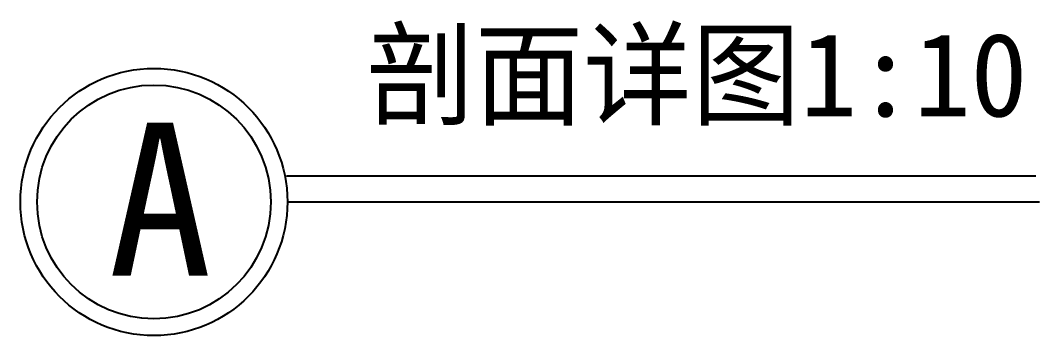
# Model space of a CAD drawing. Header units: metres. Extents: x 114865 to 117197, y -37099 to -34493.
# Drawn here: x 115057 to 115936, y -37092 to -36821 of the extents above; entities that cross this region are included whole.
import ezdxf

# ---------------------------------------------------------------- set-up
doc = ezdxf.new("R2010")
doc.units = ezdxf.units.M
doc.layers.add('粗线', color=7, linetype='Continuous')
doc.layers.add('细', color=1, linetype='Continuous')

msp = doc.modelspace()

# ---------------------------------------------------------------- linework, layer by layer
at = {"layer": '粗线'}
msp.add_line((115286.56, -36954.71), (115933.05, -36954.71), dxfattribs=at)
msp.add_circle((115172.11, -36977.29), 100.8, dxfattribs=at)
at = {"layer": '细'}
msp.add_line((115287.31, -36977.29), (115936.27, -36977.29), dxfattribs=at)
msp.add_circle((115172.11, -36977.29), 115.2, dxfattribs=at)

# ---------------------------------------------------------------- texts
at = {"layer": '细', "attachment_point": 1}
for s, insert, char_height in [('剖面详图1:10', (115355.42, -36831.53), 72), ('A', (115132.54, -36908.79), 132)]:
    msp.add_mtext(s, dxfattribs=dict(at, insert=insert, char_height=char_height))

doc.saveas('drawing.dxf')
